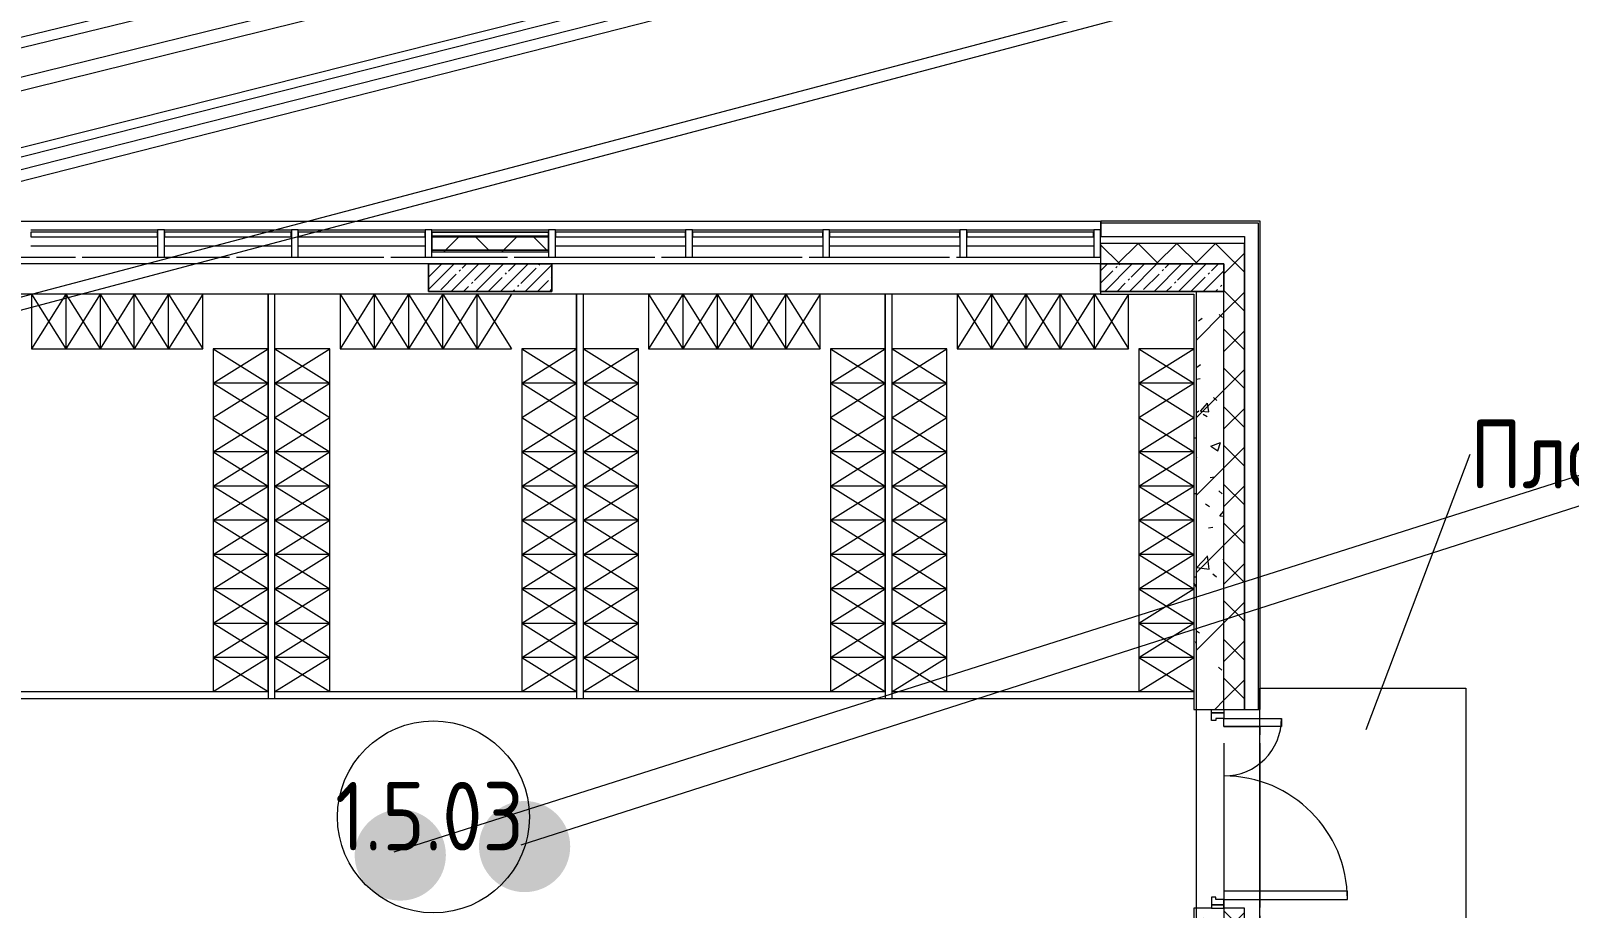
# Model space of a CAD drawing. Header units: millimetres. Extents: x -500089 to 1469082, y -290736 to 166440.
# Drawn here: x 1234454 to 1245671, y -49570 to -43169 of the extents above; entities that cross this region are included whole.
import ezdxf

# ---------------------------------------------------------------- set-up
doc = ezdxf.new("R2010")
doc.units = ezdxf.units.MM
for name, color, linetype, lineweight in [('Аннотация', 7, 'Continuous', 0), ('Витраж', 7, 'Continuous', 0), ('Двери', 7, 'Continuous', 0), ('Линии', 7, 'Continuous', 0), ('Марки помещений', 7, 'Continuous', 0), ('Несущие колонны', 7, 'Continuous', 0), ('Панели витража', 7, 'Continuous', 0), ('Перекрытие', 7, 'Continuous', 0), ('Стены наружные', 7, 'Continuous', 0), ('Стены несущие', 7, 'Continuous', 0), ('Стены отделка', 7, 'Continuous', 0), ('Стены штриховка', 7, 'Continuous', 0), ('экспертиза ДУ', 1, 'Continuous', 0), ('экспертиза ДУ пояснения', 6, 'Continuous', 0)]:
    doc.layers.add(name, color=color, linetype=linetype, lineweight=lineweight)
doc.styles.add('GOST Common_1', font='', dxfattribs={"width": 0.9, "height": 700})
doc.styles.add('GOST Common_4', font='', dxfattribs={"width": 0.9, "height": 500})
doc.styles.get('GOST Common_1').set_extended_font_data('GOST Common')
doc.styles.get('GOST Common_4').set_extended_font_data('GOST Common')
pattern_1 = [(45, (1111853.59, -73570.49), (-141.42136, 141.42136), []), (135, (1111853.59, -73570.49), (-141.42136, -141.42136), [])]

# ---------------------------------------------------------------- blocks, each defined once
blk = doc.blocks.new('Прямоугольный импост - 5х250 мм _наружный откос_ Серый-3027886-З Этаж 01')
at = {"layer": 'Витраж'}
for p, q in [((116316, 29013), (130399, 29013)), ((130399, 29013), (130399, 28950)), ((121850, 28750), (122925, 28750)), ((122975, 28750), (124050, 28750)), ((124100, 28750), (125175, 28750)), ((125225, 28750), (126075, 28750)), ((126125, 28750), (127150, 28750)), ((127200, 28750), (128225, 28750)), ((128275, 28750), (129300, 28750)), ((129350, 28750), (130350, 28750))]:
    blk.add_line(p, q, dxfattribs=at)
blk = doc.blocks.new('Прямоугольный импост - 5х250 мм _наружный откос_ Серый-3030335-З Этаж 01')
at = {"layer": 'Витраж'}
for p, q in [((131300, 25326), (131562.5, 25326)), ((131562.5, 25326), (131562.5, 25265)), ((131300, 25205), (131300, 24005)), ((131562.5, 25205), (131562.5, 24005)), ((131562.5, 23945), (131562.5, 23884)), ((131562.5, 23884), (131300, 23884))]:
    blk.add_line(p, q, dxfattribs=at)
blk = doc.blocks.new('АР_СОШ_Верзилово_Фасады_rvt-2-З Этаж 01')
at = {"layer": 'Стены наружные'}
blk.add_line((130400, 28950), (130403, 28950), dxfattribs=at)
at = {"layer": 'Стены отделка', "lineweight": 9}
for p, q in [((131450, 29013), (130403, 29013)), ((130403, 29013), (130403, 29000)), ((130403, 29000), (130403, 28900)), ((131550, 29013), (131450, 29013)), ((131563, 29013), (131550, 29013)), ((131563, 25450), (131563, 29013)), ((130403, 28900), (131450, 28900)), ((131450, 28900), (131450, 25450)), ((131450, 25450), (131550, 25450)), ((131550, 25450), (131563, 25450))]:
    blk.add_line(p, q, dxfattribs=at)
at = {"layer": 'Стены штриховка'}
for p, q in [((130403, 29000), (131450, 29000)), ((131450, 29000), (131550, 29000)), ((131550, 29000), (131550, 25450))]:
    blk.add_line(p, q, dxfattribs=at)
at = {"lineweight": 9}
for name in ['Прямоугольный импост - 5х250 мм _наружный откос_ Серый-3027886-З Этаж 01', 'Прямоугольный импост - 5х250 мм _наружный откос_ Серый-3030335-З Этаж 01']:
    blk.add_blockref(name, (0, 0), dxfattribs=at)
blk = doc.blocks.new('ADSK_КолоннаЖБ_Прямоугольная - 200x900 мм-V360-З Этаж 01')
at = {"layer": 'Несущие колонны'}
h = blk.add_hatch(dxfattribs=at)
h.set_pattern_fill('FP_146', color=256, style=0, pattern_type=2)
h.set_pattern_definition([(45, (-130850, -28600), (-89.80256, 89.80256), []), (45, (-130760.2, -28600), (-89.80256, 89.80256), [158.75, -31.75, 13.411, -18.339])])
h.paths.add_polyline_path([(450, -100), (450, 100), (-450, 100), (-450, -100), (250, -100)], flags=0)
at = {"layer": 'Несущие колонны', "lineweight": 18}
for p, q in [((-450, -100), (-450, 100)), ((-450, 100), (450, 100)), ((450, 100), (-450, 100)), ((-450, 100), (-450, -100)), ((450, 100), (450, -100)), ((450, -100), (450, 100)), ((450, -100), (-450, -100)), ((-450, -100), (450, -100))]:
    blk.add_line(p, q, dxfattribs=at)
blk = doc.blocks.new('ADSK_КолоннаЖБ_Прямоугольная - 200x900 мм-V328-З Этаж 01')
at = {"layer": 'Несущие колонны', "lineweight": 18}
for p, q in [((-450, 100), (450, 100)), ((-450, -100), (-450, 100)), ((450, 100), (450, -100)), ((450, -100), (-450, -100))]:
    blk.add_line(p, q, dxfattribs=at)
blk = doc.blocks.new('Системная панель - ASVP_Cтеклопакет Двухкамерный_36 мм-4187697-З Этаж 01')
at = {"layer": 'Панели витража', "lineweight": 18}
for p, q in [((462, 18), (-462, 18)), ((-462, 18), (-462, -18)), ((462, -18), (462, 18)), ((-462, -18), (462, -18))]:
    blk.add_line(p, q, dxfattribs=at)
blk = doc.blocks.new('M_Glazed Pane_Stemalit_Minvata - Непрозрачное с минватой _пожрассечка_ 38-V438-З Этаж 01')
at = {"layer": 'Панели витража'}
h = blk.add_hatch(dxfattribs=at)
h.set_pattern_fill('FP_225', color=256, style=0, pattern_type=2)
h.set_pattern_definition([(45, (-125950, -28915), (-212.132, 212.132), []), (135, (-125950, -28915), (-212.132, -212.132), [])])
h.paths.add_polyline_path([(425, -115), (425, -18), (-425, -18), (-425, -115)], flags=0)
h = blk.add_hatch(dxfattribs=at)
h.set_pattern_fill('FP_224', color=256, style=0, pattern_type=2)
h.set_pattern_definition([(45, (-125950, -28915), (-212.132, 212.132), [])])
h.paths.add_polyline_path([(-425, -127.5), (425, -127.5), (425, -115), (-425, -115)], flags=0)
for p, q in [((-425, 18), (425, 18)), ((425, 18), (-425, 18)), ((-425, 18), (-425, -13)), ((425, -13), (425, 18)), ((425, -13), (-425, -13)), ((-425, -13), (-425, -18)), ((-425, -13), (425, -13)), ((-425, -18), (425, -18)), ((425, -18), (425, -13))]:
    blk.add_line(p, q, dxfattribs=at)
at = {"layer": 'Панели витража', "lineweight": 18}
for p, q in [((425, -18), (-425, -18)), ((-425, -18), (-425, -115)), ((425, -115), (425, -18)), ((425, -115), (-425, -115)), ((-425, -115), (-425, -127.5)), ((-425, -115), (425, -115)), ((-425, -127.5), (425, -127.5)), ((425, -127.5), (425, -115))]:
    blk.add_line(p, q, dxfattribs=at)
blk = doc.blocks.new('Системная панель - ASVP_Cтеклопакет Двухкамерный_36 мм-4124350-З Этаж 01')
at = {"layer": 'Панели витража', "lineweight": 18}
for p, q in [((475, 18), (-475, 18)), ((-475, 18), (-475, -18)), ((475, -18), (475, 18)), ((-475, -18), (475, -18))]:
    blk.add_line(p, q, dxfattribs=at)
blk = doc.blocks.new('Прямоугольный импост - 50х200 мм Серый-3746798-З Этаж 01')
at = {"layer": 'Витраж', "lineweight": 18}
for p, q in [((-50, 165), (0, 165)), ((-50, -35), (-50, 165)), ((0, 165), (0, -35)), ((0, -35), (-50, -35))]:
    blk.add_line(p, q, dxfattribs=at)
blk = doc.blocks.new('Прямоугольный импост - 50х120 мм Серый-4115913-З Этаж 01')
at = {"layer": 'Витраж'}
for p, q in [((121625, 28950), (122550, 28950)), ((122550, 28830), (121625, 28830))]:
    blk.add_line(p, q, dxfattribs=at)
blk = doc.blocks.new('Прямоугольный импост - 50х120 мм Серый-3687795-З Этаж 01')
at = {"layer": 'Витраж'}
blk.add_line((99625, 28950), (100475, 28950), dxfattribs=at)
blk = doc.blocks.new('Прямоугольный импост - 50х120 мм Серый-V439-З Этаж 01')
at = {"layer": 'Витраж'}
for p, q in [((126425, 28950), (127375, 28950)), ((127375, 28830), (126425, 28830))]:
    blk.add_line(p, q, dxfattribs=at)
blk = doc.blocks.new('Прямоугольный импост - 50х200 мм Серый-3746795-З Этаж 01')
at = {"layer": 'Витраж', "lineweight": 18}
for p, q in [((-25, 165), (25, 165)), ((-25, -35), (-25, 165)), ((25, 165), (25, -35)), ((25, -35), (-25, -35))]:
    blk.add_line(p, q, dxfattribs=at)
blk = doc.blocks.new('ASVP_ДверьСтальная_2 полотна - Наружная 1320х2000h_полотна_ Г Л ТемноСерый _1200 в чистоте_-4240602-З Этаж 01')
at = {"layer": 'Двери', "lineweight": 18}
for p, q in [((660, 1010), (600, 1010)), ((600, 1010), (600, 110)), ((660, 110), (660, 1010)), ((-660, 530), (-600, 530)), ((-660, 110), (-660, 530)), ((-600, 530), (-600, 110)), ((-725, 110), (-700, 110)), ((-725, 20), (-725, 110)), ((-700, 20), (-725, 20)), ((-700, 110), (-660, 110)), ((-700, 20), (-700, 110)), ((-700, 110), (-700, 20)), ((-644, 20), (-700, 20)), ((-600, 110), (-660, 110)), ((-660, 110), (-660, 50)), ((-660, 50), (-644, 50)), ((-644, 50), (-644, 20)), ((600, 110), (660, 110)), ((660, 50), (644, 50)), ((644, 50), (644, 20)), ((644, 20), (700, 20)), ((700, 110), (660, 110)), ((660, 110), (660, 50)), ((700, 20), (700, 110)), ((725, 110), (700, 110)), ((700, 110), (700, 20)), ((700, 20), (725, 20)), ((725, 20), (725, 110))]:
    blk.add_line(p, q, dxfattribs=at)
at = {"layer": 'Двери'}
for centre, radius, start, end in [((660, 110), 900, 90, 180), ((-660, 110), 420, 360, 90)]:
    blk.add_arc(centre, radius, start, end, dxfattribs=at)
blk = doc.blocks.new('ASVP_Марка_Помещение_ОдноЗначение - Номер-684784-З Этаж 01')
at = {"layer": 'Марки помещений'}
blk.add_circle((0, 0), 3.5, dxfattribs=at)

msp = doc.modelspace()

# ---------------------------------------------------------------- hatches: boundary and pattern name
at = {"layer": 'Несущие колонны'}
h = msp.add_hatch(dxfattribs=at)
h.set_pattern_fill('FP_35', color=256, style=0, pattern_type=2)
h.set_pattern_definition([(45, (1111853.59, -73570.49), (-89.80256, 89.80256), []), (45, (1111943.39, -73570.49), (-89.80256, 89.80256), [158.75, -31.75, 13.411, -18.339])])
h.paths.add_polyline_path([(1238253.586, -45070.488), (1238253.586, -44870.488), (1237353.586, -44870.488), (1237353.586, -45070.488)], flags=0)
at = {"layer": 'Стены штриховка'}
h = msp.add_hatch(dxfattribs=at)
h.set_pattern_fill('FP_32', color=256, style=0, pattern_type=2)
h.set_pattern_definition(pattern_1)
h.paths.add_polyline_path([(1242953.585, -44870.488), (1243153.585, -44870.488), (1243153.585, -44720.488), (1242253.585, -44720.488), (1242253.585, -44870.488), (1242933.585, -44870.488)], flags=0)
h = msp.add_hatch(dxfattribs=at)
h.set_pattern_fill('FP_32', color=256, style=0, pattern_type=2)
h.set_pattern_definition(pattern_1)
h.paths.add_polyline_path([(1243153.585, -52720.488), (1243303.585, -52720.488), (1243303.585, -49570.488), (1243153.585, -49570.488), (1243153.585, -52691.721)], flags=0)
h.paths.add_polyline_path([(1243153.585, -48120.488), (1243303.585, -48120.488), (1243303.585, -44720.488), (1243153.585, -44720.488), (1243153.585, -46936.741)], flags=0)
h = msp.add_hatch(dxfattribs=at)
h.set_pattern_fill('FP_174', color=256, style=0, pattern_type=2)
h.set_pattern_definition([(0, (1111853.59, -73570.49), (812.8, 203.2), [67.056, -542.544, 67.056, -542.544, -3251.2]), (0, (1111853.59, -73570.49), (812.8, 203.2), [-1219.2, 67.056, -1152.144, 67.056, -542.544, -1422.4]), (0, (1111853.59, -73570.49), (812.8, 203.2), [-3048, 67.056, -339.344, 67.056, -948.944]), (120, (1112158.39, -73468.89), (-582.37636, 602.30545), [67.056, -542.544, 67.056, -542.544, -3251.2]), (120, (1112158.39, -73468.89), (-582.37636, 602.30545), [-1219.2, 67.056, -1152.144, 67.056, -542.544, -1422.4]), (120, (1112158.39, -73468.89), (-582.37636, 602.30545), [-3048, 67.056, -339.344, 67.056, -948.944]), (240, (1112259.99, -73062.49), (-230.42364, -805.50545), [67.056, -542.544, 67.056, -542.544, -3251.2]), (240, (1112259.99, -73062.49), (-230.42364, -805.50545), [-1219.2, 67.056, -1152.144, 67.056, -542.544, -1422.4]), (240, (1112259.99, -73062.49), (-230.42364, -805.50545), [-3048, 67.056, -339.344, 67.056, -948.944])])
h.paths.add_polyline_path([(1242953.585, -52870.488), (1242953.585, -49570.488), (1242933.585, -49570.488), (1242933.585, -52870.488)], flags=0)
h.paths.add_polyline_path([(1242933.585, -48120.488), (1242953.585, -48120.488), (1242953.585, -45070.488), (1242933.585, -45070.488), (1242933.585, -46936.741)], flags=0)
h = msp.add_hatch(dxfattribs=at)
h.set_pattern_fill('FP_201', color=256, style=0, pattern_type=2)
h.set_pattern_definition([(45, (1111853.6, -73570.5), (-282.8427, 282.8427), [])])
h.paths.add_polyline_path([(1243053.585, -52870.488), (1243153.585, -52870.488), (1243153.585, -49570.488), (1242953.585, -49570.488), (1242953.585, -52870.488)], flags=0)
h.paths.add_polyline_path([(1242953.585, -48120.488), (1243153.585, -48120.488), (1243153.585, -45070.488), (1242953.585, -45070.488), (1242953.585, -46936.741)], flags=0)
h = msp.add_hatch(dxfattribs=at)
h.set_pattern_fill('FP_31', color=256, style=0, pattern_type=2)
h.set_pattern_definition([(50, (1111853.6, -73570.5), (728.7365, -63.7558), [76.2, -838.2]), (355, (1111853.6, -73570.5), (-140.9716, 764.2276), [60.96, -670.56]), (100.451, (1111914.3, -73575.8), (587.77, 700.4668), [64.76, -712.36]), (46.184, (1111853.6, -73367.3), (1084.316, -168.171), [114.3, -1257.3]), (96.636, (1111943.9, -73381.3), (949.61, 989.71), [97.14, -1068.54]), (351.184, (1111853.6, -73367.3), (949.621, 989.701), [91.44, -1005.84]), (21, (1111955.2, -73418.1), (606.458, -409.0606), [76.2, -838.2]), (326, (1111955.2, -73418.1), (247.2083, 736.753), [60.96, -670.56]), (71.451, (1112005.7, -73452.2), (853.6683, 327.6855), [64.76, -712.36]), (37.5, (1111853.59, -73570.5), (12.3547, 338.2201), [33.528, -628.904, 33.528, -647.192, -673.1]), (37.5, (1111853.59, -73570.5), (12.3547, 338.2201), [-1343.152, 33.528, -639.572]), (7.5, (1111853.6, -73570.5), (267.2789, 400.7221), [33.528, -354.584, 33.528, -613.664, -256.54]), (7.5, (1111853.6, -73570.5), (267.2789, 400.7221), [-1035.304, 33.528, -223.012]), (327.5, (1111627.02, -73570.5), (542.36333, -22.91534), [33.528, -220.472, 33.528, -758.952, -1051.56]), (327.5, (1111627.02, -73570.5), (542.36333, -22.91534), [-1046.48, 33.528, -1018.032]), (317.5, (1111525.4, -73570.5), (592.517, 101.7071), [33.528, -296.672, 33.528, -492.76, -746.76]), (317.5, (1111525.4, -73570.5), (592.517, 101.7071), [-856.488, 33.528, -713.232])])
h.paths.add_polyline_path([(1243053.585, -52870.488), (1243153.585, -52870.488), (1243153.585, -49570.488), (1242953.585, -49570.488), (1242953.585, -52870.488)], flags=0)
h.paths.add_polyline_path([(1242953.585, -48120.488), (1243153.585, -48120.488), (1243153.585, -45070.488), (1242953.585, -45070.488), (1242953.585, -46936.741)], flags=0)
at = {"layer": 'экспертиза ДУ', "lineweight": 0}
h = msp.add_hatch(color=30, dxfattribs=at)
edge = h.paths.add_edge_path()
edge.add_arc((1238054.269, -49120.533), 332.544, 0, 360)
h = msp.add_hatch(color=5, dxfattribs=at)
edge = h.paths.add_edge_path()
edge.add_arc((1237147.848, -49182.491), 332.544, 0, 360)

# ---------------------------------------------------------------- linework, layer by layer
at = {"layer": 'Аннотация'}
msp.add_line((1244191.228, -48265.552), (1244948.46, -46257.884), dxfattribs=at)
at = {"layer": 'Линии'}
for p, q in [((1234458.585, -45090.488), (1234458.585, -45490.488)), ((1234458.585, -45090.488), (1234708.585, -45490.488)), ((1234708.585, -45090.488), (1234458.585, -45490.488)), ((1234708.585, -45090.488), (1234708.585, -45490.488)), ((1234708.585, -45090.488), (1234958.585, -45490.488)), ((1234958.585, -45090.488), (1234708.585, -45490.488)), ((1234958.585, -45090.488), (1234958.585, -45490.488)), ((1234958.585, -45090.488), (1235208.585, -45490.488)), ((1235208.585, -45090.488), (1234958.585, -45490.488)), ((1235208.585, -45490.488), (1235208.585, -45090.488)), ((1235208.585, -45090.488), (1235458.585, -45490.488)), ((1235458.585, -45090.488), (1235208.585, -45490.488)), ((1235458.585, -45490.488), (1235458.585, -45090.488)), ((1235458.585, -45090.488), (1235708.585, -45490.488)), ((1235708.585, -45090.488), (1235458.585, -45490.488)), ((1235708.585, -45490.488), (1235708.585, -45090.488)), ((1236183.585, -45490.488), (1236183.585, -45090.488)), ((1236183.585, -45090.488), (1236183.585, -48040.488)), ((1236233.585, -48040.488), (1236233.585, -45090.488)), ((1236708.585, -45090.488), (1236708.585, -45490.488)), ((1236708.585, -45090.488), (1236958.585, -45490.488)), ((1236958.585, -45090.488), (1236708.585, -45490.488)), ((1236958.585, -45090.488), (1236958.585, -45490.488)), ((1236958.585, -45090.488), (1237208.585, -45490.488)), ((1237208.585, -45090.488), (1236958.585, -45490.488)), ((1237208.585, -45090.488), (1237208.585, -45490.488)), ((1237208.585, -45090.488), (1237458.585, -45490.488)), ((1237458.585, -45090.488), (1237208.585, -45490.488)), ((1237458.585, -45490.488), (1237458.585, -45090.488)), ((1237458.585, -45090.488), (1237708.585, -45490.488)), ((1237708.585, -45090.488), (1237458.585, -45490.488)), ((1237708.585, -45490.488), (1237708.585, -45090.488)), ((1237708.585, -45090.488), (1237958.585, -45490.488)), ((1237958.585, -45090.488), (1237708.585, -45490.488)), ((1238433.585, -45490.488), (1238433.585, -45090.488)), ((1238433.585, -45090.488), (1238433.585, -48040.488)), ((1238483.585, -48040.488), (1238483.585, -45090.488)), ((1238958.585, -45090.488), (1238958.585, -45490.488)), ((1238958.585, -45090.488), (1239208.585, -45490.488)), ((1239208.585, -45090.488), (1238958.585, -45490.488)), ((1239208.585, -45090.488), (1239208.585, -45490.488)), ((1239208.585, -45090.488), (1239458.585, -45490.488)), ((1239458.585, -45090.488), (1239208.585, -45490.488)), ((1239458.585, -45090.488), (1239458.585, -45490.488)), ((1239458.585, -45090.488), (1239708.585, -45490.488)), ((1239708.585, -45090.488), (1239458.585, -45490.488)), ((1239708.585, -45490.488), (1239708.585, -45090.488)), ((1239708.585, -45090.488), (1239958.585, -45490.488)), ((1239958.585, -45090.488), (1239708.585, -45490.488)), ((1239958.585, -45490.488), (1239958.585, -45090.488)), ((1239958.585, -45090.488), (1240208.585, -45490.488)), ((1240208.585, -45090.488), (1239958.585, -45490.488)), ((1240208.585, -45490.488), (1240208.585, -45090.488)), ((1240683.585, -45490.488), (1240683.585, -45090.488)), ((1240683.585, -45090.488), (1240683.585, -48040.488)), ((1240733.585, -48040.488), (1240733.585, -45090.488)), ((1241208.585, -45090.488), (1241208.585, -45490.488)), ((1241208.585, -45090.488), (1241458.585, -45490.488)), ((1241458.585, -45090.488), (1241208.585, -45490.488)), ((1241458.585, -45090.488), (1241458.585, -45490.488)), ((1241458.585, -45090.488), (1241708.585, -45490.488)), ((1241708.585, -45090.488), (1241458.585, -45490.488)), ((1241708.585, -45090.488), (1241708.585, -45490.488)), ((1241708.585, -45090.488), (1241958.585, -45490.488)), ((1241958.585, -45090.488), (1241708.585, -45490.488)), ((1241958.585, -45490.488), (1241958.585, -45090.488)), ((1241958.585, -45090.488), (1242208.585, -45490.488)), ((1242208.585, -45090.488), (1241958.585, -45490.488)), ((1242208.585, -45490.488), (1242208.585, -45090.488)), ((1242208.585, -45090.488), (1242458.585, -45490.488)), ((1242458.585, -45090.488), (1242208.585, -45490.488)), ((1242458.585, -45490.488), (1242458.585, -45090.488)), ((1234458.585, -45490.488), (1234708.585, -45490.488)), ((1234708.585, -45490.488), (1234958.585, -45490.488)), ((1234958.585, -45490.488), (1235208.585, -45490.488)), ((1235208.585, -45490.488), (1235458.585, -45490.488)), ((1235458.585, -45490.488), (1235708.585, -45490.488)), ((1236183.585, -45490.488), (1235783.585, -45490.488)), ((1235783.585, -45490.488), (1235783.585, -45740.488)), ((1235783.585, -45740.488), (1236183.585, -45490.488)), ((1235783.585, -45490.488), (1236183.585, -45740.488)), ((1236183.585, -45740.488), (1236183.585, -45490.488)), ((1236633.585, -45490.488), (1236233.585, -45490.488)), ((1236233.585, -45740.488), (1236633.585, -45490.488)), ((1236233.585, -45490.488), (1236633.585, -45740.488)), ((1236633.585, -45740.488), (1236633.585, -45490.488)), ((1236708.585, -45490.488), (1236958.585, -45490.488)), ((1236958.585, -45490.488), (1237208.585, -45490.488)), ((1237208.585, -45490.488), (1237458.585, -45490.488)), ((1237458.585, -45490.488), (1237708.585, -45490.488)), ((1237708.585, -45490.488), (1237958.585, -45490.488)), ((1238433.585, -45490.488), (1238033.585, -45490.488)), ((1238033.585, -45490.488), (1238033.585, -45740.488)), ((1238033.585, -45740.488), (1238433.585, -45490.488)), ((1238033.585, -45490.488), (1238433.585, -45740.488)), ((1238433.585, -45740.488), (1238433.585, -45490.488)), ((1238883.585, -45490.488), (1238483.585, -45490.488)), ((1238483.585, -45740.488), (1238883.585, -45490.488)), ((1238483.585, -45490.488), (1238883.585, -45740.488)), ((1238883.585, -45740.488), (1238883.585, -45490.488)), ((1238958.585, -45490.488), (1239208.585, -45490.488)), ((1239208.585, -45490.488), (1239458.585, -45490.488)), ((1239458.585, -45490.488), (1239708.585, -45490.488)), ((1239708.585, -45490.488), (1239958.585, -45490.488)), ((1239958.585, -45490.488), (1240208.585, -45490.488)), ((1240683.585, -45490.488), (1240283.585, -45490.488)), ((1240283.585, -45490.488), (1240283.585, -45740.488)), ((1240283.585, -45740.488), (1240683.585, -45490.488)), ((1240283.585, -45490.488), (1240683.585, -45740.488)), ((1240683.585, -45740.488), (1240683.585, -45490.488)), ((1241133.585, -45490.488), (1240733.585, -45490.488)), ((1240733.585, -45740.488), (1241133.585, -45490.488)), ((1240733.585, -45490.488), (1241133.585, -45740.488)), ((1241133.585, -45740.488), (1241133.585, -45490.488)), ((1241208.585, -45490.488), (1241458.585, -45490.488)), ((1241458.585, -45490.488), (1241708.585, -45490.488)), ((1241708.585, -45490.488), (1241958.585, -45490.488)), ((1241958.585, -45490.488), (1242208.585, -45490.488)), ((1242208.585, -45490.488), (1242458.585, -45490.488)), ((1242933.585, -45490.488), (1242533.585, -45490.488)), ((1242533.585, -45490.488), (1242533.585, -45740.488)), ((1242533.585, -45740.488), (1242933.585, -45490.488)), ((1242533.585, -45490.488), (1242933.585, -45740.488)), ((1236183.585, -45740.488), (1235783.585, -45740.488)), ((1235783.585, -45740.488), (1235783.585, -45990.488)), ((1235783.585, -45990.488), (1236183.585, -45740.488)), ((1235783.585, -45740.488), (1236183.585, -45990.488)), ((1236183.585, -45990.488), (1236183.585, -45740.488)), ((1236633.585, -45740.488), (1236233.585, -45740.488)), ((1236233.585, -45990.488), (1236633.585, -45740.488)), ((1236233.585, -45740.488), (1236633.585, -45990.488)), ((1236633.585, -45990.488), (1236633.585, -45740.488)), ((1238433.585, -45740.488), (1238033.585, -45740.488)), ((1238033.585, -45740.488), (1238033.585, -45990.488)), ((1238033.585, -45990.488), (1238433.585, -45740.488)), ((1238033.585, -45740.488), (1238433.585, -45990.488)), ((1238433.585, -45990.488), (1238433.585, -45740.488)), ((1238883.585, -45740.488), (1238483.585, -45740.488)), ((1238483.585, -45990.488), (1238883.585, -45740.488)), ((1238483.585, -45740.488), (1238883.585, -45990.488)), ((1238883.585, -45990.488), (1238883.585, -45740.488)), ((1240683.585, -45740.488), (1240283.585, -45740.488)), ((1240283.585, -45740.488), (1240283.585, -45990.488)), ((1240283.585, -45990.488), (1240683.585, -45740.488)), ((1240283.585, -45740.488), (1240683.585, -45990.488)), ((1240683.585, -45990.488), (1240683.585, -45740.488)), ((1241133.585, -45740.488), (1240733.585, -45740.488)), ((1240733.585, -45990.488), (1241133.585, -45740.488)), ((1240733.585, -45740.488), (1241133.585, -45990.488)), ((1241133.585, -45990.488), (1241133.585, -45740.488)), ((1242933.585, -45740.488), (1242533.585, -45740.488)), ((1242533.585, -45740.488), (1242533.585, -45990.488)), ((1242533.585, -45990.488), (1242933.585, -45740.488)), ((1242533.585, -45740.488), (1242933.585, -45990.488)), ((1235783.585, -45990.488), (1235783.585, -46240.488)), ((1235783.585, -46240.488), (1236183.585, -45990.488)), ((1235783.585, -45990.488), (1236183.585, -46240.488)), ((1236183.585, -46240.488), (1236183.585, -45990.488)), ((1236233.585, -46240.488), (1236633.585, -45990.488)), ((1236233.585, -45990.488), (1236633.585, -46240.488)), ((1236633.585, -46240.488), (1236633.585, -45990.488)), ((1238033.585, -45990.488), (1238033.585, -46240.488)), ((1238033.585, -46240.488), (1238433.585, -45990.488)), ((1238033.585, -45990.488), (1238433.585, -46240.488)), ((1238433.585, -46240.488), (1238433.585, -45990.488)), ((1238483.585, -46240.488), (1238883.585, -45990.488)), ((1238483.585, -45990.488), (1238883.585, -46240.488)), ((1238883.585, -46240.488), (1238883.585, -45990.488)), ((1240283.585, -45990.488), (1240283.585, -46240.488)), ((1240283.585, -46240.488), (1240683.585, -45990.488)), ((1240283.585, -45990.488), (1240683.585, -46240.488)), ((1240683.585, -46240.488), (1240683.585, -45990.488)), ((1240733.585, -46240.488), (1241133.585, -45990.488)), ((1240733.585, -45990.488), (1241133.585, -46240.488)), ((1241133.585, -46240.488), (1241133.585, -45990.488)), ((1242533.585, -45990.488), (1242533.585, -46240.488)), ((1242533.585, -46240.488), (1242933.585, -45990.488)), ((1242533.585, -45990.488), (1242933.585, -46240.488)), ((1236183.585, -46240.488), (1235783.585, -46240.488)), ((1235783.585, -46240.488), (1235783.585, -46490.488)), ((1235783.585, -46490.488), (1236183.585, -46240.488)), ((1235783.585, -46240.488), (1236183.585, -46490.488)), ((1236183.585, -46490.488), (1236183.585, -46240.488)), ((1236633.585, -46240.488), (1236233.585, -46240.488)), ((1236233.585, -46490.488), (1236633.585, -46240.488)), ((1236233.585, -46240.488), (1236633.585, -46490.488)), ((1236633.585, -46490.488), (1236633.585, -46240.488)), ((1238433.585, -46240.488), (1238033.585, -46240.488)), ((1238033.585, -46240.488), (1238033.585, -46490.488)), ((1238033.585, -46490.488), (1238433.585, -46240.488)), ((1238033.585, -46240.488), (1238433.585, -46490.488)), ((1238433.585, -46490.488), (1238433.585, -46240.488)), ((1238883.585, -46240.488), (1238483.585, -46240.488)), ((1238483.585, -46490.488), (1238883.585, -46240.488)), ((1238483.585, -46240.488), (1238883.585, -46490.488)), ((1238883.585, -46490.488), (1238883.585, -46240.488)), ((1240683.585, -46240.488), (1240283.585, -46240.488)), ((1240283.585, -46240.488), (1240283.585, -46490.488)), ((1240283.585, -46490.488), (1240683.585, -46240.488)), ((1240283.585, -46240.488), (1240683.585, -46490.488)), ((1240683.585, -46490.488), (1240683.585, -46240.488)), ((1241133.585, -46240.488), (1240733.585, -46240.488)), ((1240733.585, -46490.488), (1241133.585, -46240.488)), ((1240733.585, -46240.488), (1241133.585, -46490.488)), ((1241133.585, -46490.488), (1241133.585, -46240.488)), ((1242933.585, -46240.488), (1242533.585, -46240.488)), ((1242533.585, -46240.488), (1242533.585, -46490.488)), ((1242533.585, -46490.488), (1242933.585, -46240.488)), ((1242533.585, -46240.488), (1242933.585, -46490.488)), ((1236183.585, -46490.488), (1235783.585, -46490.488)), ((1235783.585, -46490.488), (1235783.585, -46740.488)), ((1235783.585, -46740.488), (1236183.585, -46490.488)), ((1235783.585, -46490.488), (1236183.585, -46740.488)), ((1236183.585, -46740.488), (1236183.585, -46490.488)), ((1236633.585, -46490.488), (1236233.585, -46490.488)), ((1236233.585, -46740.488), (1236633.585, -46490.488)), ((1236233.585, -46490.488), (1236633.585, -46740.488)), ((1236633.585, -46740.488), (1236633.585, -46490.488)), ((1238433.585, -46490.488), (1238033.585, -46490.488)), ((1238033.585, -46490.488), (1238033.585, -46740.488)), ((1238033.585, -46740.488), (1238433.585, -46490.488)), ((1238033.585, -46490.488), (1238433.585, -46740.488)), ((1238433.585, -46740.488), (1238433.585, -46490.488)), ((1238883.585, -46490.488), (1238483.585, -46490.488)), ((1238483.585, -46740.488), (1238883.585, -46490.488)), ((1238483.585, -46490.488), (1238883.585, -46740.488)), ((1238883.585, -46740.488), (1238883.585, -46490.488)), ((1240683.585, -46490.488), (1240283.585, -46490.488)), ((1240283.585, -46490.488), (1240283.585, -46740.488)), ((1240283.585, -46740.488), (1240683.585, -46490.488)), ((1240283.585, -46490.488), (1240683.585, -46740.488)), ((1240683.585, -46740.488), (1240683.585, -46490.488)), ((1241133.585, -46490.488), (1240733.585, -46490.488)), ((1240733.585, -46740.488), (1241133.585, -46490.488)), ((1240733.585, -46490.488), (1241133.585, -46740.488)), ((1241133.585, -46740.488), (1241133.585, -46490.488)), ((1242933.585, -46490.488), (1242533.585, -46490.488)), ((1242533.585, -46490.488), (1242533.585, -46740.488)), ((1242533.585, -46740.488), (1242933.585, -46490.488)), ((1242533.585, -46490.488), (1242933.585, -46740.488)), ((1236183.585, -46740.488), (1235783.585, -46740.488)), ((1235783.585, -46740.488), (1235783.585, -46990.488)), ((1235783.585, -46990.488), (1236183.585, -46740.488)), ((1235783.585, -46740.488), (1236183.585, -46990.488)), ((1236183.585, -46990.488), (1236183.585, -46740.488)), ((1236633.585, -46740.488), (1236233.585, -46740.488)), ((1236233.585, -46990.488), (1236633.585, -46740.488)), ((1236233.585, -46740.488), (1236633.585, -46990.488)), ((1236633.585, -46990.488), (1236633.585, -46740.488)), ((1238433.585, -46740.488), (1238033.585, -46740.488)), ((1238033.585, -46740.488), (1238033.585, -46990.488)), ((1238033.585, -46990.488), (1238433.585, -46740.488)), ((1238033.585, -46740.488), (1238433.585, -46990.488)), ((1238433.585, -46990.488), (1238433.585, -46740.488)), ((1238883.585, -46740.488), (1238483.585, -46740.488)), ((1238483.585, -46990.488), (1238883.585, -46740.488)), ((1238483.585, -46740.488), (1238883.585, -46990.488)), ((1238883.585, -46990.488), (1238883.585, -46740.488)), ((1240683.585, -46740.488), (1240283.585, -46740.488)), ((1240283.585, -46740.488), (1240283.585, -46990.488)), ((1240283.585, -46990.488), (1240683.585, -46740.488)), ((1240283.585, -46740.488), (1240683.585, -46990.488)), ((1240683.585, -46990.488), (1240683.585, -46740.488)), ((1241133.585, -46740.488), (1240733.585, -46740.488)), ((1240733.585, -46990.488), (1241133.585, -46740.488)), ((1240733.585, -46740.488), (1241133.585, -46990.488)), ((1241133.585, -46990.488), (1241133.585, -46740.488)), ((1242933.585, -46740.488), (1242533.585, -46740.488)), ((1242533.585, -46740.488), (1242533.585, -46990.488)), ((1242533.585, -46990.488), (1242933.585, -46740.488)), ((1242533.585, -46740.488), (1242933.585, -46990.488)), ((1236183.585, -46990.488), (1235783.585, -46990.488)), ((1235783.585, -46990.488), (1235783.585, -47240.488)), ((1235783.585, -47240.488), (1236183.585, -46990.488)), ((1235783.585, -46990.488), (1236183.585, -47240.488)), ((1236183.585, -47240.488), (1236183.585, -46990.488)), ((1236633.585, -46990.488), (1236233.585, -46990.488)), ((1236233.585, -47240.488), (1236633.585, -46990.488)), ((1236233.585, -46990.488), (1236633.585, -47240.488)), ((1236633.585, -47240.488), (1236633.585, -46990.488)), ((1238433.585, -46990.488), (1238033.585, -46990.488)), ((1238033.585, -46990.488), (1238033.585, -47240.488)), ((1238033.585, -47240.488), (1238433.585, -46990.488)), ((1238033.585, -46990.488), (1238433.585, -47240.488)), ((1238433.585, -47240.488), (1238433.585, -46990.488)), ((1238883.585, -46990.488), (1238483.585, -46990.488)), ((1238483.585, -47240.488), (1238883.585, -46990.488)), ((1238483.585, -46990.488), (1238883.585, -47240.488)), ((1238883.585, -47240.488), (1238883.585, -46990.488)), ((1240683.585, -46990.488), (1240283.585, -46990.488)), ((1240283.585, -46990.488), (1240283.585, -47240.488)), ((1240283.585, -47240.488), (1240683.585, -46990.488)), ((1240283.585, -46990.488), (1240683.585, -47240.488)), ((1240683.585, -47240.488), (1240683.585, -46990.488)), ((1241133.585, -46990.488), (1240733.585, -46990.488)), ((1240733.585, -47240.488), (1241133.585, -46990.488)), ((1240733.585, -46990.488), (1241133.585, -47240.488)), ((1241133.585, -47240.488), (1241133.585, -46990.488)), ((1242933.585, -46990.488), (1242533.585, -46990.488)), ((1242533.585, -46990.488), (1242533.585, -47240.488)), ((1242533.585, -47240.488), (1242933.585, -46990.488)), ((1242533.585, -46990.488), (1242933.585, -47240.488)), ((1236183.585, -47240.488), (1235783.585, -47240.488)), ((1235783.585, -47240.488), (1235783.585, -47490.488)), ((1235783.585, -47490.488), (1236183.585, -47240.488)), ((1235783.585, -47240.488), (1236183.585, -47490.488)), ((1236183.585, -47490.488), (1236183.585, -47240.488)), ((1236633.585, -47240.488), (1236233.585, -47240.488)), ((1236233.585, -47490.488), (1236633.585, -47240.488)), ((1236233.585, -47240.488), (1236633.585, -47490.488)), ((1236633.585, -47490.488), (1236633.585, -47240.488)), ((1238433.585, -47240.488), (1238033.585, -47240.488)), ((1238033.585, -47240.488), (1238033.585, -47490.488)), ((1238033.585, -47490.488), (1238433.585, -47240.488)), ((1238033.585, -47240.488), (1238433.585, -47490.488)), ((1238433.585, -47490.488), (1238433.585, -47240.488)), ((1238883.585, -47240.488), (1238483.585, -47240.488)), ((1238483.585, -47490.488), (1238883.585, -47240.488)), ((1238483.585, -47240.488), (1238883.585, -47490.488)), ((1238883.585, -47490.488), (1238883.585, -47240.488)), ((1240683.585, -47240.488), (1240283.585, -47240.488)), ((1240283.585, -47240.488), (1240283.585, -47490.488)), ((1240283.585, -47490.488), (1240683.585, -47240.488)), ((1240283.585, -47240.488), (1240683.585, -47490.488)), ((1240683.585, -47490.488), (1240683.585, -47240.488)), ((1241133.585, -47240.488), (1240733.585, -47240.488)), ((1240733.585, -47490.488), (1241133.585, -47240.488)), ((1240733.585, -47240.488), (1241133.585, -47490.488)), ((1241133.585, -47490.488), (1241133.585, -47240.488)), ((1242933.585, -47240.488), (1242533.585, -47240.488)), ((1242533.585, -47240.488), (1242533.585, -47490.488)), ((1242533.585, -47490.488), (1242933.585, -47240.488)), ((1242533.585, -47240.488), (1242933.585, -47490.488)), ((1235783.585, -47490.488), (1236183.585, -47490.488)), ((1235783.585, -47490.488), (1235783.585, -47740.488)), ((1235783.585, -47740.488), (1236183.585, -47490.488)), ((1235783.585, -47490.488), (1236183.585, -47740.488)), ((1236183.585, -47740.488), (1236183.585, -47490.488)), ((1236233.585, -47490.488), (1236633.585, -47490.488)), ((1236233.585, -47740.488), (1236633.585, -47490.488)), ((1236233.585, -47490.488), (1236633.585, -47740.488)), ((1236633.585, -47740.488), (1236633.585, -47490.488)), ((1238033.585, -47490.488), (1238433.585, -47490.488)), ((1238033.585, -47490.488), (1238033.585, -47740.488)), ((1238033.585, -47740.488), (1238433.585, -47490.488)), ((1238033.585, -47490.488), (1238433.585, -47740.488)), ((1238433.585, -47740.488), (1238433.585, -47490.488)), ((1238483.585, -47490.488), (1238883.585, -47490.488)), ((1238483.585, -47740.488), (1238883.585, -47490.488)), ((1238483.585, -47490.488), (1238883.585, -47740.488)), ((1238883.585, -47740.488), (1238883.585, -47490.488)), ((1240283.585, -47490.488), (1240683.585, -47490.488)), ((1240283.585, -47490.488), (1240283.585, -47740.488)), ((1240283.585, -47740.488), (1240683.585, -47490.488)), ((1240283.585, -47490.488), (1240683.585, -47740.488)), ((1240683.585, -47740.488), (1240683.585, -47490.488)), ((1240733.585, -47490.488), (1241133.585, -47490.488)), ((1240733.585, -47740.488), (1241133.585, -47490.488)), ((1240733.585, -47490.488), (1241133.585, -47740.488)), ((1241133.585, -47740.488), (1241133.585, -47490.488)), ((1242533.585, -47490.488), (1242933.585, -47490.488)), ((1242533.585, -47490.488), (1242533.585, -47740.488)), ((1242533.585, -47740.488), (1242933.585, -47490.488)), ((1242533.585, -47490.488), (1242933.585, -47740.488)), ((1236183.585, -47740.488), (1235783.585, -47740.488)), ((1235783.585, -47740.488), (1235783.585, -47990.488)), ((1235783.585, -47990.488), (1236183.585, -47740.488)), ((1235783.585, -47740.488), (1236183.585, -47990.488)), ((1236183.585, -47990.488), (1236183.585, -47740.488)), ((1236633.585, -47740.488), (1236233.585, -47740.488)), ((1236233.585, -47990.488), (1236633.585, -47740.488)), ((1236233.585, -47740.488), (1236633.585, -47990.488)), ((1236633.585, -47990.488), (1236633.585, -47740.488)), ((1238433.585, -47740.488), (1238033.585, -47740.488)), ((1238033.585, -47740.488), (1238033.585, -47990.488)), ((1238033.585, -47990.488), (1238433.585, -47740.488)), ((1238033.585, -47740.488), (1238433.585, -47990.488)), ((1238433.585, -47990.488), (1238433.585, -47740.488)), ((1238883.585, -47740.488), (1238483.585, -47740.488)), ((1238483.585, -47990.488), (1238883.585, -47740.488)), ((1238483.585, -47740.488), (1238883.585, -47990.488)), ((1238883.585, -47990.488), (1238883.585, -47740.488)), ((1240683.585, -47740.488), (1240283.585, -47740.488)), ((1240283.585, -47740.488), (1240283.585, -47990.488)), ((1240283.585, -47990.488), (1240683.585, -47740.488)), ((1240283.585, -47740.488), (1240683.585, -47990.488)), ((1240683.585, -47990.488), (1240683.585, -47740.488)), ((1241133.585, -47740.488), (1240733.585, -47740.488)), ((1240733.585, -47990.488), (1241133.585, -47740.488)), ((1240733.585, -47740.488), (1241133.585, -47990.488)), ((1241133.585, -47990.488), (1241133.585, -47740.488)), ((1242933.585, -47740.488), (1242533.585, -47740.488)), ((1242533.585, -47740.488), (1242533.585, -47990.488)), ((1242533.585, -47990.488), (1242933.585, -47740.488)), ((1242533.585, -47740.488), (1242933.585, -47990.488)), ((1234383.585, -47990.488), (1236133.585, -47990.488)), ((1235783.585, -47990.488), (1236183.585, -47990.488)), ((1236233.585, -47990.488), (1236633.585, -47990.488)), ((1236633.585, -47990.488), (1238383.585, -47990.488)), ((1238033.585, -47990.488), (1238433.585, -47990.488)), ((1238483.585, -47990.488), (1238883.585, -47990.488)), ((1238883.585, -47990.488), (1240633.585, -47990.488)), ((1240283.585, -47990.488), (1240683.585, -47990.488)), ((1240733.585, -47990.488), (1241133.585, -47990.488)), ((1241133.585, -47990.488), (1242883.585, -47990.488)), ((1242533.585, -47990.488), (1242933.585, -47990.488)), ((1243416.085, -47965.488), (1244916.085, -47965.488)), ((1243416.085, -49965.488), (1243416.085, -47965.488)), ((1244916.085, -47965.488), (1244916.085, -49965.488)), ((1233933.585, -48040.488), (1236233.585, -48040.488)), ((1236183.585, -48040.488), (1238483.585, -48040.488)), ((1238433.585, -48040.488), (1240733.585, -48040.488)), ((1240683.585, -48040.488), (1242933.585, -48040.488))]:
    msp.add_line(p, q, dxfattribs=at)
at = {"layer": 'Несущие колонны'}
for p, q in [((1238253.586, -44870.488), (1237353.586, -44870.488)), ((1237353.586, -44870.488), (1237353.586, -45070.488)), ((1238253.586, -45070.488), (1238253.586, -44870.488)), ((1237353.586, -45070.488), (1238253.586, -45070.488))]:
    msp.add_line(p, q, dxfattribs=at)
at = {"layer": 'Перекрытие'}
msp.add_line((1242953.585, -49570.488), (1242953.585, -48120.488), dxfattribs=at)
at = {"layer": 'Стены наружные'}
for p, q in [((1237353.586, -44870.488), (1233453.586, -44870.488)), ((1242253.585, -44870.488), (1238253.586, -44870.488)), ((1242253.585, -45090.488), (1229443.585, -45090.488))]:
    msp.add_line(p, q, dxfattribs=at)
at = {"layer": 'Стены несущие'}
for p, q in [((1242953.585, -48120.488), (1242953.585, -45070.488)), ((1243153.585, -48120.488), (1243153.585, -45070.488)), ((1242953.585, -48120.488), (1243063.585, -48120.488)), ((1243063.585, -49570.488), (1242953.585, -49570.488)), ((1242953.585, -52870.488), (1242953.585, -49570.488)), ((1243153.585, -49570.488), (1243153.585, -52870.488))]:
    msp.add_line(p, q, dxfattribs=at)
at = {"layer": 'Стены отделка'}
for p, q in [((1243303.585, -44720.488), (1242253.585, -44720.488)), ((1242253.585, -44720.488), (1242253.585, -44870.488)), ((1243303.585, -48120.488), (1243303.585, -44720.488)), ((1242253.585, -45070.488), (1242253.585, -45090.488)), ((1242253.585, -45090.488), (1242933.585, -45090.488)), ((1242933.585, -45090.488), (1242933.585, -48120.488)), ((1242933.585, -48120.488), (1242953.585, -48120.488)), ((1243153.585, -48120.488), (1243303.585, -48120.488)), ((1242933.585, -49570.488), (1242933.585, -52870.488)), ((1242953.585, -49570.488), (1242933.585, -49570.488)), ((1243303.585, -49570.488), (1243153.585, -49570.488)), ((1243303.585, -52720.488), (1243303.585, -49570.488))]:
    msp.add_line(p, q, dxfattribs=at)
at = {"layer": 'экспертиза ДУ пояснения'}
for p, q in [((1125772.111, -69675.881), (1326068.788, -20876.663)), ((1326068.788, -20876.663), (1126695.914, -69627.797)), ((1132054.517, -70189.594), (1326068.788, -20876.663)), ((1326068.788, -20876.663), (1132978.32, -70141.509)), ((1140697.261, -69872.225), (1326068.788, -20876.663)), ((1326068.788, -20876.663), (1141621.064, -69824.14)), ((1163113.27, -61096.664), (1326068.788, -20876.663)), ((1326068.788, -20876.663), (1164037.073, -61048.58)), ((1237104.001, -49158.635), (1326068.788, -20876.663)), ((1326068.788, -20876.663), (1238027.804, -49110.551))]:
    msp.add_line(p, q, dxfattribs=at)
at = {"layer": 'экспертиза ДУ пояснения', "elevation": 0}
for points in [[(1326068.788, -20876.663), (1154765.126, -64125.446)], [(1155638.952, -64023.379), (1326068.788, -20876.663)]]:
    msp.add_lwpolyline(points, dxfattribs=at)

# ---------------------------------------------------------------- block references
msp.add_blockref('АР_СОШ_Верзилово_Фасады_rvt-2-З Этаж 01', (1111853.585, -73570.488))
at = {"layer": 'Витраж'}
for name, p in [('Прямоугольный импост - 50х120 мм Серый-4115913-З Этаж 01', (1112828.585, -73570.488)), ('Прямоугольный импост - 50х120 мм Серый-4115913-З Этаж 01', (1113803.585, -73570.488)), ('Прямоугольный импост - 50х120 мм Серый-4115913-З Этаж 01', (1114778.585, -73570.488)), ('Прямоугольный импост - 50х120 мм Серый-3687795-З Этаж 01', (1137753.585, -73570.488)), ('Прямоугольный импост - 50х120 мм Серый-V439-З Этаж 01', (1111853.585, -73570.488)), ('Прямоугольный импост - 50х120 мм Серый-V439-З Этаж 01', (1112853.585, -73570.488)), ('Прямоугольный импост - 50х120 мм Серый-V439-З Этаж 01', (1113853.585, -73570.488)), ('Прямоугольный импост - 50х120 мм Серый-4115913-З Этаж 01', (1119653.585, -73570.488))]:
    msp.add_blockref(name, p, dxfattribs=at)
at = {"layer": 'Витраж', "extrusion": (0, 0, -1), "rotation": 180}
for name, p in [('Прямоугольный импост - 50х200 мм Серый-3746795-З Этаж 01', (-1235403.586, -44655.488)), ('Прямоугольный импост - 50х200 мм Серый-3746795-З Этаж 01', (-1236378.586, -44655.488)), ('Прямоугольный импост - 50х200 мм Серый-3746795-З Этаж 01', (-1237353.586, -44655.488)), ('Прямоугольный импост - 50х200 мм Серый-3746795-З Этаж 01', (-1238253.586, -44655.488)), ('Прямоугольный импост - 50х200 мм Серый-3746795-З Этаж 01', (-1239253.586, -44655.488)), ('Прямоугольный импост - 50х200 мм Серый-3746795-З Этаж 01', (-1240253.586, -44655.488)), ('Прямоугольный импост - 50х200 мм Серый-3746795-З Этаж 01', (-1241253.585, -44655.488)), ('Прямоугольный импост - 50х200 мм Серый-3746798-З Этаж 01', (-1242253.585, -44655.488))]:
    msp.add_blockref(name, p, dxfattribs=at)
at = {"layer": 'Двери', "rotation": 269.9999999999999}
msp.add_blockref('ASVP_ДверьСтальная_2 полотна - Наружная 1320х2000h_полотна_ Г Л ТемноСерый _1200 в чистоте_-4240602-З Этаж 01', (1243043.585, -48845.488), dxfattribs=at)
at = {"layer": 'Марки помещений', "xscale": 199.9999999999999, "yscale": 199.9999999999999, "zscale": 199.9999999999999}
msp.add_blockref('ASVP_Марка_Помещение_ОдноЗначение - Номер-684784-З Этаж 01', (1237389.44, -48904.504), dxfattribs=at)
at = {"layer": 'Несущие колонны'}
for name, p in [('ADSK_КолоннаЖБ_Прямоугольная - 200x900 мм-V328-З Этаж 01', (1237803.586, -44970.488)), ('ADSK_КолоннаЖБ_Прямоугольная - 200x900 мм-V360-З Этаж 01', (1242703.585, -44970.488))]:
    msp.add_blockref(name, p, dxfattribs=at)
at = {"layer": 'Панели витража'}
for name, p in [('Системная панель - ASVP_Cтеклопакет Двухкамерный_36 мм-4187697-З Этаж 01', (1234916.086, -44655.488)), ('Системная панель - ASVP_Cтеклопакет Двухкамерный_36 мм-4187697-З Этаж 01', (1235891.086, -44655.488)), ('Системная панель - ASVP_Cтеклопакет Двухкамерный_36 мм-4187697-З Этаж 01', (1236866.086, -44655.488)), ('M_Glazed Pane_Stemalit_Minvata - Непрозрачное с минватой _пожрассечка_ 38-V438-З Этаж 01', (1237803.586, -44655.488)), ('Системная панель - ASVP_Cтеклопакет Двухкамерный_36 мм-4124350-З Этаж 01', (1238753.586, -44655.488)), ('Системная панель - ASVP_Cтеклопакет Двухкамерный_36 мм-4124350-З Этаж 01', (1239753.586, -44655.488)), ('Системная панель - ASVP_Cтеклопакет Двухкамерный_36 мм-4124350-З Этаж 01', (1240753.586, -44655.488)), ('Системная панель - ASVP_Cтеклопакет Двухкамерный_36 мм-4187697-З Этаж 01', (1241741.085, -44655.488))]:
    msp.add_blockref(name, p, dxfattribs=at)

# ---------------------------------------------------------------- texts
at = {"layer": 'Аннотация', "insert": (1244948.46, -46007.884), "char_height": 500, "width": 3783.965, "attachment_point": 1, "style": 'GOST Common_4'}
msp.add_mtext('Площадка', dxfattribs=at)
at = {"layer": 'Марки помещений', "insert": (1236673.025, -48649.054), "char_height": 500, "width": 1760.50575, "attachment_point": 1, "style": 'GOST Common_1'}
msp.add_mtext('1.5.03', dxfattribs=at)

doc.saveas('drawing.dxf')
